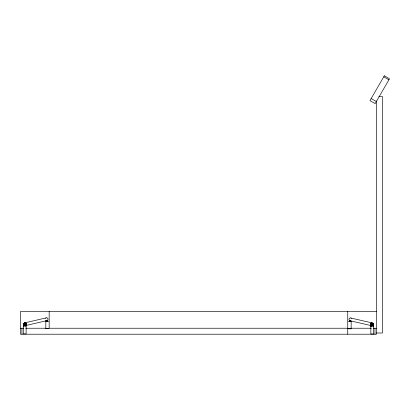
<?xml version="1.0" encoding="UTF-8"?>
<svg xmlns="http://www.w3.org/2000/svg" width="410" height="410" viewBox="0 0 410 410"><rect width="100%" height="100%" fill="white"/><g stroke="black" fill="none" stroke-linecap="round" stroke-linejoin="round"><path stroke-width="0.61" d="M23.273 326.165L23.273 333.883L26.122 333.883L26.122 326.201L23.283 326.14L23.544 326.216M348.351 321.291L349.663 321.435L349.899 320.697L370.614 325.499M349.663 321.435C351.344 321.794 349.761 321.04 350.914 320.64M47.201 321.158L45.823 321.276L45.823 328.651C53.546 328.42 44.936 328.994 46.202 328.579M48.652 321.235L45.823 321.276M348.351 328.723L351.088 328.779L348.351 328.753M351.15 328.753L351.15 321.378L350.693 321.43M370.86 326.329L373.689 326.242L373.7 333.986L370.85 333.986L370.85 326.304L371.158 326.365M373.7 326.268L373.428 326.319M24.738 322.86L46.171 317.888M25.748 325.54L47.073 320.594L47.309 321.332M378.809 96.529L382.392 96.529L382.392 333.012L376.416 333.012M376.416 311.513L20.5 311.513L20.5 334.206L376.416 334.206L376.416 101.009M20.5 328.236L23.831 328.236M25.733 328.236L45.997 328.236M347.752 328.236L49.164 328.236L49.164 311.513M350.939 328.236L371.322 328.236M373.192 328.236L376.416 328.236M349.402 321.25L351.15 321.378M46.028 320.533L46.514 320.851L46.279 321.327M350.801 317.991L372.234 322.962M383.729 76.829L388.9 79.812M371.178 98.543L376.365 101.531M374.986 328.236L374.986 334.206M347.752 311.513L347.752 334.206M21.935 328.236L21.935 334.206M45.582 318.309A1.435 1.368 89.5 0 1 47.514 318.155A1.435 1.368 89.5 0 1 47.657 320.174A1.435 1.368 89.5 0 1 45.73 320.328M47.196 320.466A2.147 0.63 -90 0 1 47.252 321.245M23.97 324.669A1.435 1.358 65 0 1 24.626 322.906A1.435 1.358 65 0 1 26.409 323.505A1.435 1.358 65 0 1 26.061 325.371M373.182 324.105A1.435 1.317 -46.4 0 0 371.163 323.208A1.435 1.317 -46.4 0 0 370.947 325.504A1.435 1.358 -65 0 1 371.029 323.116A1.435 1.358 -65 0 1 373.085 324.038M23.631 325.366A1.435 0.789 11.7 0 1 23.841 324.371A1.435 1.317 46.4 0 1 24.708 322.921A1.435 1.317 46.4 0 1 26.358 323.69A1.435 1.317 46.4 0 1 26.025 325.402M23.724 324.459A1.435 1.256 34.1 0 1 24.574 323.085A1.435 1.256 34.1 0 1 26.255 323.818A1.435 1.256 34.1 0 1 25.989 325.443M23.652 324.587A1.435 1.168 25.8 0 1 24.446 323.305A1.435 1.168 25.8 0 1 26.158 323.987A1.435 1.168 25.8 0 1 25.953 325.504M23.585 324.746A1.435 1.061 19.9 0 1 25.102 323.608A1.435 1.061 19.9 0 1 26.143 325.386M23.524 324.935A1.435 0.933 15.4 0 1 25 323.931A1.435 0.933 15.4 0 1 26.107 325.499M23.841 324.371A1.435 0.789 11.7 0 1 25.651 324.566A1.435 0.789 11.7 0 1 26.076 325.627M23.601 325.56A1.435 0.63 8.7 0 1 23.77 324.766A1.435 0.63 8.7 0 1 25.589 324.925A1.435 0.63 8.7 0 1 26.05 325.771M23.57 325.771A1.435 0.461 6 0 1 23.713 325.191A1.435 0.461 6 0 1 25.538 325.304A1.435 0.461 6 0 1 26.03 325.924M23.554 325.991A1.435 0.277 3.5 0 1 23.677 325.637A1.435 0.277 3.5 0 1 25.507 325.709A1.435 0.277 3.5 0 1 26.014 326.083M350.601 320.753A1.435 1.368 -89.5 0 1 349.059 318.867A1.435 1.368 -89.5 0 1 351.39 318.411M370.748 325.32A1.435 1.256 -34.1 0 1 371.629 323.213A1.435 1.256 -34.1 0 1 373.249 324.561M370.794 325.391A1.435 1.168 -25.8 0 1 371.752 323.434A1.435 1.168 -25.8 0 1 373.32 324.689M370.83 325.489A1.435 1.061 -19.9 0 1 371.152 324.059A1.435 1.061 -19.9 0 1 372.946 323.797A1.435 1.061 -19.9 0 1 373.249 325.13M371.342 325.812A1.435 1.061 -19.9 0 1 371.05 325.683M370.865 325.601A1.435 0.933 -15.4 0 1 371.245 324.346A1.435 0.933 -15.4 0 1 373.044 324.11A1.435 0.933 -15.4 0 1 373.295 325.289M371.363 325.888A1.435 0.933 -15.4 0 1 371.081 325.771M349.72 321.348A2.147 0.63 -90 0 1 349.817 320.333M371.383 325.97A1.435 0.789 -11.7 0 1 370.983 324.92A1.435 0.789 -11.7 0 1 372.941 324.412A1.435 0.789 -11.7 0 1 373.341 325.468M371.127 325.986A1.435 0.63 -8.7 0 1 371.193 325.12A1.435 0.63 -8.7 0 1 373.11 324.843A1.435 0.63 -8.7 0 1 373.372 325.663M371.142 326.109A1.435 0.461 -6 0 1 371.24 325.478A1.435 0.461 -6 0 1 373.167 325.273A1.435 0.461 -6 0 1 373.402 325.873M371.152 326.237A1.435 0.277 -3.5 0 1 371.27 325.853A1.435 0.277 -3.5 0 1 373.202 325.73A1.435 0.277 -3.5 0 1 373.418 326.088M384.329 75.794L369.994 100.614L375.165 103.602L389.5 78.776L384.329 75.794"/></g></svg>
